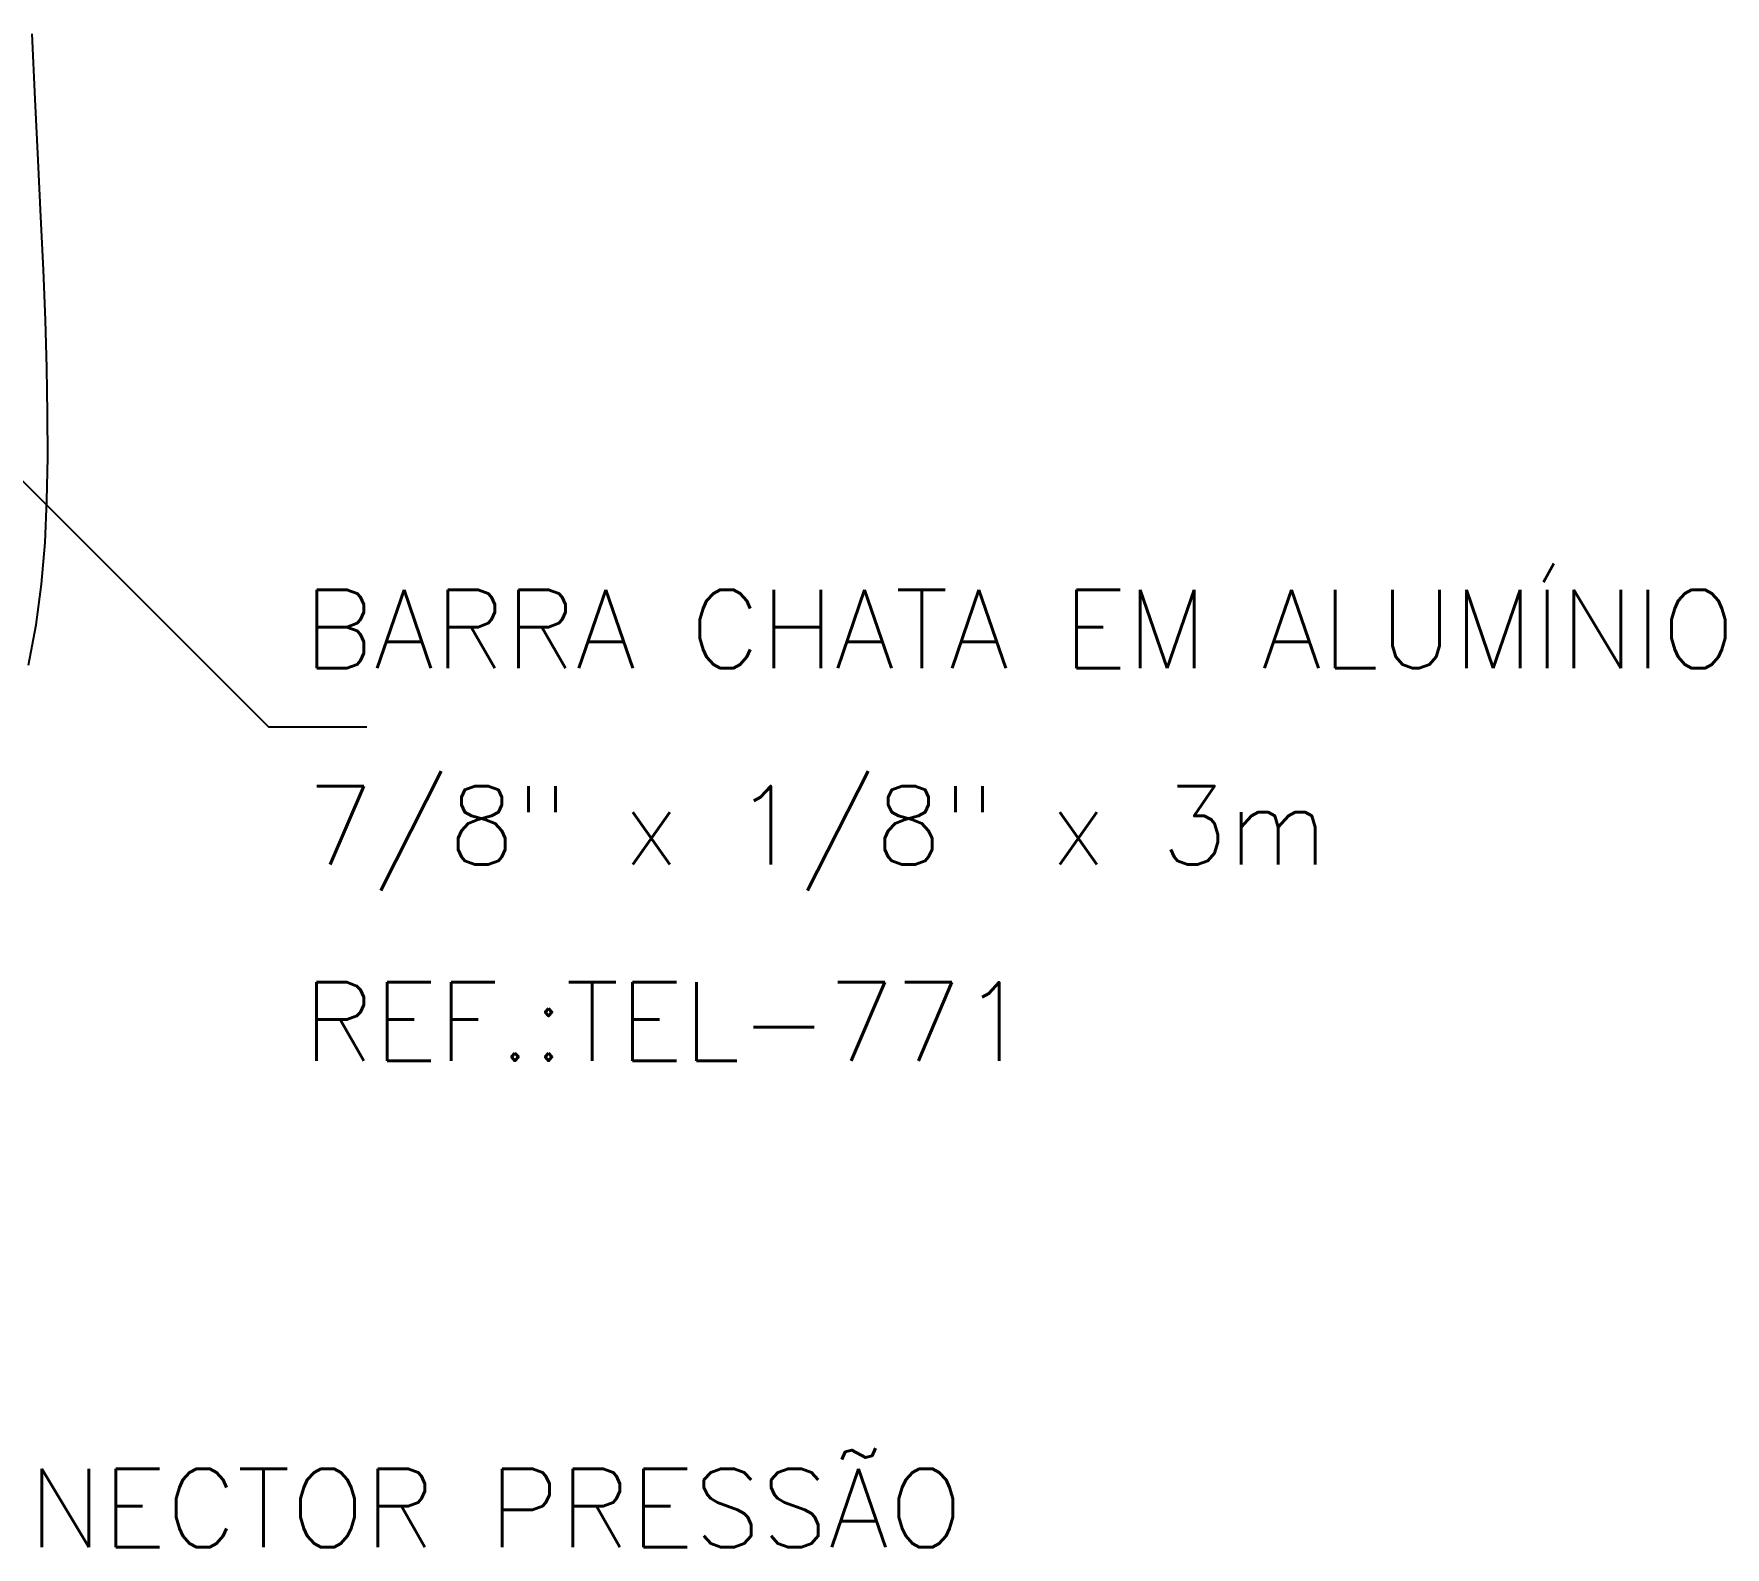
# Model space of a CAD drawing. Header units: millimetres. Extents: x -6221.7 to -6201.1, y -4390.5 to -4377.2.
# Drawn here: x -6205.407 to -6201.094, y -4385.799 to -4381.94 of the extents above; entities that cross this region are included whole.
import ezdxf

# ---------------------------------------------------------------- set-up
doc = ezdxf.new("R2010")
doc.units = ezdxf.units.MM
doc.header["$LTSCALE"] = 10
doc.layers.add('Termotécnica', color=7, linetype='Continuous')
doc.styles.add('r80', font='romans.shx')

msp = doc.modelspace()

# ---------------------------------------------------------------- linework, layer by layer
at = {"layer": 'Termotécnica', "color": 2}
for p in [(-6206.3429, -4382.173), (-6204.5575, -4383.7085)]:
    msp.add_line(p, (-6204.8075, -4383.7085), dxfattribs=at)
at = {"layer": 'Termotécnica', "color": 1}
msp.add_lwpolyline([(-6205.4201, -4383.5504), (-6205.4007, -4383.4476), (-6205.387, -4383.3435), (-6205.3781, -4383.2378), (-6205.3731, -4383.1302), (-6205.3712, -4383.0204), (-6205.3715, -4382.908), (-6205.3736, -4382.7917), (-6205.3773, -4382.6703), (-6205.3824, -4382.5425), (-6205.3885, -4382.4068), (-6205.3954, -4382.2622), (-6205.4029, -4382.1071), (-6205.4106, -4381.9403)], dxfattribs=at)

# ---------------------------------------------------------------- texts
at = {"layer": 'Termotécnica', "color": 2, "style": 'r80'}
for s, p in [('BARRA CHATA EM ALUMÍNIO', (-6204.7197, -4383.5577)), ('7/8" x 1/8" x 3m', (-6204.7107, -4384.0584)), ('REF.:TEL-771', (-6204.7198, -4384.5588)), ('CONECTOR PRESSÃO', (-6205.7893, -4385.7993))]:
    msp.add_text(s, height=0.2, dxfattribs=at).set_placement(p)

doc.saveas('drawing.dxf')
